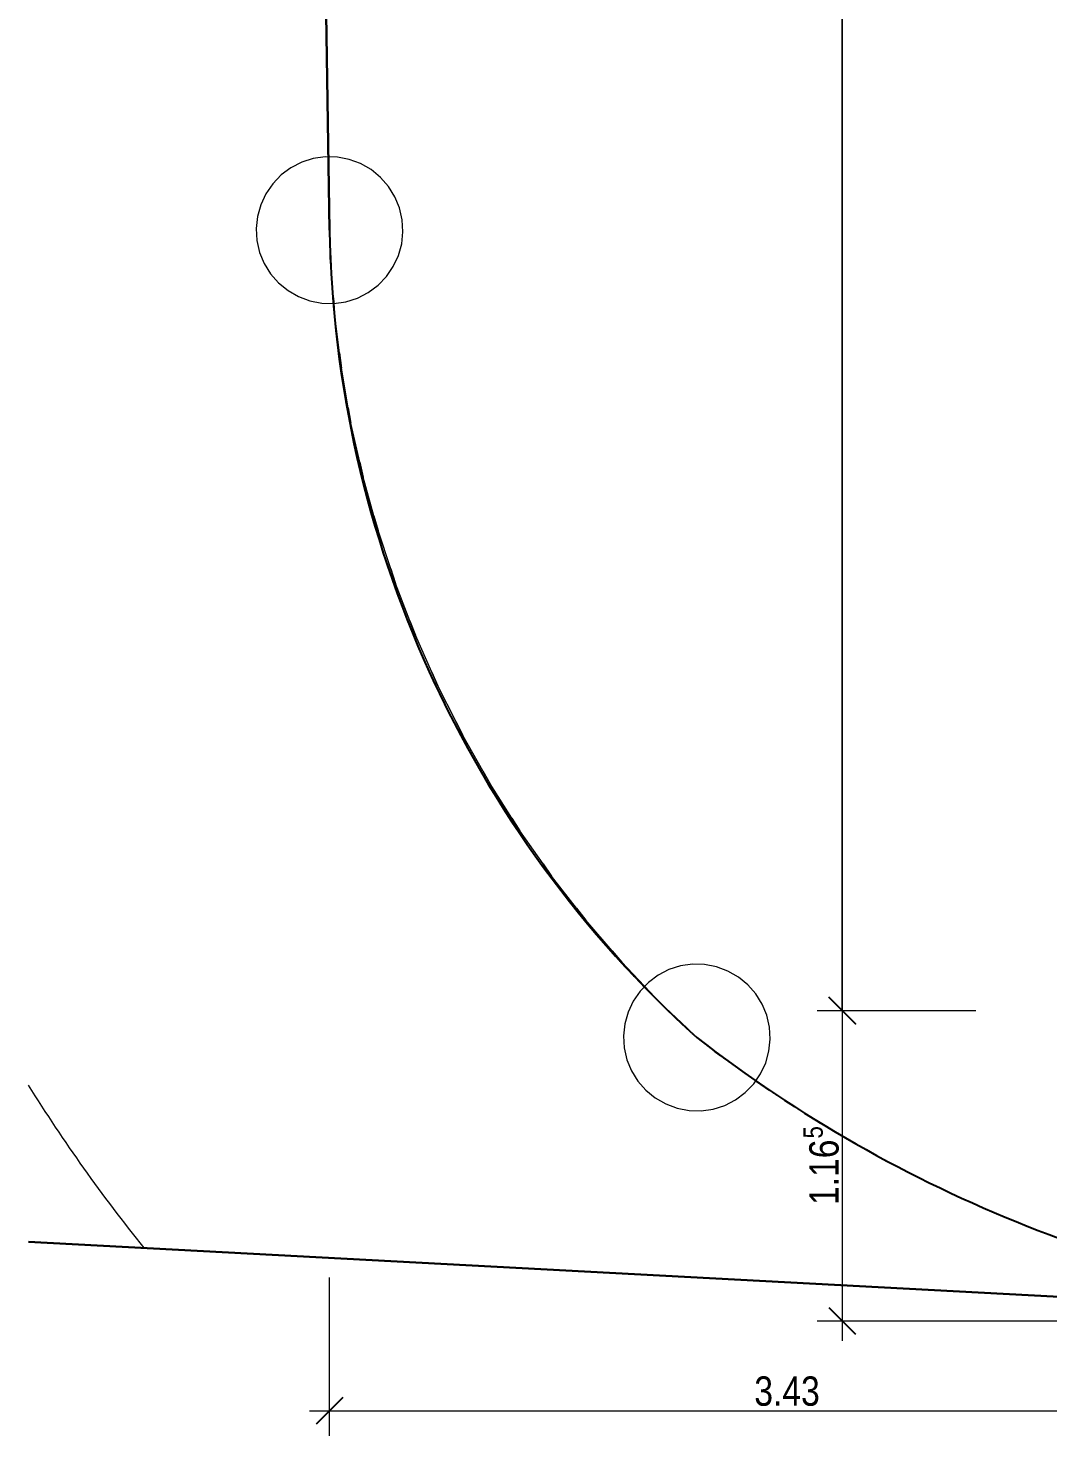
# Model space of a CAD drawing. Header units: millimetres. Extents: x -24363 to 26500, y -21894 to 23000.
# Drawn here: x -18580 to -14760, y -12244 to -6968 of the extents above; entities that cross this region are included whole.
import ezdxf

# ---------------------------------------------------------------- set-up
doc = ezdxf.new("R2010")
doc.units = ezdxf.units.MM
doc.linetypes.add('IMPORT-Strich 6_1mm', pattern=[7, 6, -1])
for name, color, linetype, lineweight in [('000 Kataster', 7, 'Continuous', 5), ('000-2 Kataster Parzellenpunkte', 7, 'Continuous', 5), ('000-3 Kataster Parzellengrenzen', 7, 'Continuous', 5), ('110 Bemassungen Ausführung Neu', 7, 'Continuous', 5), ('Allgemeines Modell', 7, 'Continuous', 5)]:
    doc.layers.add(name, color=color, linetype=linetype, lineweight=lineweight)
doc.layers.add('5773_100 Untergeschoss_dwg', color=7, linetype='Continuous', lineweight=5, true_color=0x767676)
doc.styles.add('Arial Narrow', font='ARIALN.TTF', dxfattribs={"height": 110.000002})
doc.styles.add('Arial Narrow_1', font='ARIALN.TTF', dxfattribs={"height": 72.600002})

# ---------------------------------------------------------------- blocks, each defined once
blk = doc.blocks.new('DirectShape - Freifläche-001-17037210-UG')
at = {"layer": 'Allgemeines Modell', "color": 251, "true_color": 0x666666}
for p, q in [((180.4, 8758.4), (251.1, 4170.2)), ((253.2, 4095.5), (251.1, 4170.2)), ((253.2, 4095.5), (254, 4066.3)), ((265.3, 3917), (254, 4066.3)), ((265.3, 3917), (269.7, 3858.8)), ((288.3, 3710.1), (269.7, 3858.8)), ((288.3, 3710.1), (295.6, 3652.4)), ((321.4, 3504.6), (295.6, 3652.4)), ((321.4, 3504.6), (331.4, 3447.5)), ((364.5, 3300.9), (331.4, 3447.5)), ((364.5, 3300.9), (377.2, 3244.6)), ((417.4, 3099.5), (377.2, 3244.6)), ((417.4, 3099.5), (432.8, 3044.1)), ((480.1, 2901), (432.8, 3044.1)), ((480.1, 2901), (498.1, 2846.6)), ((552.5, 2705.8), (498.1, 2846.6)), ((552.5, 2705.8), (573, 2652.6)), ((634.2, 2514.3), (573, 2652.6)), ((634.2, 2514.3), (657.2, 2462.3)), ((725.2, 2327), (657.2, 2462.3)), ((725.2, 2327), (750.6, 2276.4)), ((825.1, 2144.4), (750.6, 2276.4)), ((825.1, 2144.4), (852.9, 2095.3)), ((933.9, 1966.9), (852.9, 2095.3)), ((933.9, 1966.9), (963.9, 1919.4)), ((1051.2, 1794.9), (963.9, 1919.4)), ((1051.2, 1794.9), (1083.3, 1749.1)), ((1176.7, 1628.8), (1083.3, 1749.1)), ((1176.7, 1628.8), (1210.9, 1584.8)), ((1310.2, 1469), (1210.9, 1584.8)), ((1310.2, 1469), (1346.3, 1426.9)), ((1451.3, 1315.9), (1346.3, 1426.9)), ((1451.3, 1315.9), (1489.3, 1275.8)), ((1590.8, 1179.4), (1489.3, 1275.8)), ((1590.8, 1179.4), (1627.3, 1144.6)), ((1692.7, 1093.9), (1627.3, 1144.6)), ((1692.7, 1093.9), (1716.2, 1075.6)), ((1851.3, 980), (1716.2, 1075.6)), ((1851.3, 980), (1900, 945.6)), ((2039.2, 856.1), (1900, 945.6)), ((2039.2, 856.1), (2089.4, 823.9)), ((2232.5, 740.7), (2089.4, 823.9)), ((2232.5, 740.7), (2284, 710.7)), ((2430.6, 634), (2284, 710.7)), ((2430.6, 634), (2483.5, 606.3)), ((2633.4, 536.2), (2483.5, 606.3)), ((2633.4, 536.2), (2687.4, 510.9)), ((2840.3, 447.5), (2687.4, 510.9)), ((2840.3, 447.5), (2895.3, 424.7)), ((3050.9, 368.2), (2895.3, 424.7))]:
    blk.add_line(p, q, dxfattribs=at)
at = {"layer": 'Allgemeines Modell', "color": 253, "true_color": 0xa3a3a3}
for p, q in [((251.1, 4170.2), (180.4, 8758.4)), ((253.2, 4095.5), (251.1, 4170.2)), ((254, 4066.3), (253.2, 4095.5)), ((265.3, 3917), (254, 4066.3)), ((269.7, 3858.8), (265.3, 3917)), ((288.3, 3710.1), (269.7, 3858.8)), ((295.6, 3652.4), (288.3, 3710.1)), ((321.4, 3504.6), (295.6, 3652.4)), ((331.4, 3447.5), (321.4, 3504.6)), ((364.5, 3300.9), (331.4, 3447.5)), ((377.2, 3244.6), (364.5, 3300.9)), ((417.4, 3099.5), (377.2, 3244.6)), ((432.8, 3044.1), (417.4, 3099.5)), ((480.1, 2901), (432.8, 3044.1)), ((498.1, 2846.6), (480.1, 2901)), ((552.5, 2705.8), (498.1, 2846.6)), ((573, 2652.6), (552.5, 2705.8)), ((634.2, 2514.3), (573, 2652.6)), ((657.2, 2462.3), (634.2, 2514.3)), ((725.2, 2327), (657.2, 2462.3)), ((750.6, 2276.4), (725.2, 2327)), ((825.1, 2144.4), (750.6, 2276.4)), ((852.9, 2095.3), (825.1, 2144.4)), ((933.9, 1966.9), (852.9, 2095.3)), ((963.9, 1919.4), (933.9, 1966.9)), ((1051.2, 1794.9), (963.9, 1919.4)), ((1083.3, 1749.1), (1051.2, 1794.9)), ((1176.7, 1628.8), (1083.3, 1749.1)), ((1210.9, 1584.8), (1176.7, 1628.8)), ((1310.2, 1469), (1210.9, 1584.8)), ((1346.3, 1426.9), (1310.2, 1469)), ((1451.3, 1315.9), (1346.3, 1426.9)), ((1489.3, 1275.8), (1451.3, 1315.9)), ((1590.8, 1179.4), (1489.3, 1275.8)), ((1627.3, 1144.6), (1590.8, 1179.4)), ((1692.7, 1093.9), (1627.3, 1144.6)), ((1716.2, 1075.6), (1692.7, 1093.9)), ((1851.3, 980), (1716.2, 1075.6)), ((1900, 945.6), (1851.3, 980)), ((2039.2, 856.1), (1900, 945.6)), ((2089.4, 823.9), (2039.2, 856.1)), ((2232.5, 740.7), (2089.4, 823.9)), ((2284, 710.7), (2232.5, 740.7)), ((2430.6, 634), (2284, 710.7)), ((2483.5, 606.3), (2430.6, 634)), ((2633.4, 536.2), (2483.5, 606.3)), ((2687.4, 510.9), (2633.4, 536.2)), ((2840.3, 447.5), (2687.4, 510.9)), ((2895.3, 424.7), (2840.3, 447.5)), ((3050.9, 368.2), (2895.3, 424.7))]:
    blk.add_line(p, q, dxfattribs=at)
blk = doc.blocks.new('Modell_Elektroplaner_002_ifc-1-UG')
at = {"layer": 'Allgemeines Modell', "color": 251, "lineweight": 5, "true_color": 0x666666, "rotation": 359.999751747052}
blk.add_blockref('DirectShape - Freifläche-001-17037210-UG', (-17702.2, -11895.4), dxfattribs=at)
blk = doc.blocks.new('5773_100 Untergeschoss_dwg-17512464-UG')
at = {"layer": '000 Kataster', "color": 251, "linetype": 'IMPORT-Strich 6_1mm', "true_color": 0x656565, "flags": 128}
blk.add_lwpolyline([(4873.3, 15148.2), (6149.9, 10471.2), (-19347.1, 3494.1), (-14741.1, -12120.8)], dxfattribs=at)
at = {"layer": '000 Kataster', "color": 251, "true_color": 0x656565, "flags": 128}
blk.add_lwpolyline([(-20704.3, 8030.3), (-19347.1, 3494.1), (-14741.1, -12120.8), (-19347.1, 3494.1), (-20118.1, 6108.1), (-20695.6, 8032.7)], dxfattribs=at)
blk.add_lwpolyline([(-14811.3, -16075.5), (-14389, -15981.8)], close=True, dxfattribs=at)
at = {"layer": '000 Kataster', "color": 251, "linetype": 'IMPORT-Strich 6_1mm', "true_color": 0x656565}
for centre, radius, start, end in [((-10734, -10931.7), 4179.7, 196.5289, 219.9542), ((-10740.2, -10929), 4176.8, 220.0373, 243.4971), ((-10689, -9994.2), 5049.9, 247.7142, 280.162)]:
    blk.add_arc(centre, radius, start, end, dxfattribs=at)
at = {"layer": '000 Kataster', "color": 251, "true_color": 0x656565}
for centre, radius, start, end in [((-10734, -10931.7), 4179.7, 196.5289, 219.9542), ((-10734, -10931.7), 4179.7, 196.5289, 219.9542), ((-10740.2, -10929), 4176.8, 220.0373, 243.4971), ((-10740.2, -10929), 4176.8, 220.0373, 243.4971), ((-10689, -9994.2), 5049.9, 247.7142, 280.162), ((-10689, -9994.2), 5049.9, 247.7142, 280.162), ((-10697.1, -10835.5), 6333.7, 227.57211, 234.34449), ((-10697.1, -10835.5), 6333.7, 227.57211, 234.34449)]:
    blk.add_arc(centre, radius, start, end, dxfattribs=at)
at = {"layer": '000-2 Kataster Parzellenpunkte', "color": 251, "true_color": 0x656565, "flags": 128}
for points in [[(-14741.1, -11845.8), (-14786.3, -11849.6), (-14830.3, -11860.7), (-14871.9, -11879), (-14910, -11903.8), (-14943.4, -11934.6), (-14971.3, -11970.4), (-14992.9, -12010.4), (-15007.6, -12053.3), (-15015.1, -12098.1), (-15015.1, -12143.6), (-15007.6, -12188.4), (-14992.9, -12231.3), (-14971.3, -12271.3), (-14943.4, -12307.1), (-14910, -12337.9), (-14871.9, -12362.7), (-14830.3, -12380.9), (-14786.3, -12392.1), (-14741.1, -12395.8), (-14695.8, -12392.1), (-14651.8, -12380.9), (-14610.2, -12362.7), (-14572.1, -12337.9), (-14538.7, -12307.1), (-14510.8, -12271.3), (-14489.2, -12231.3), (-14474.5, -12188.4), (-14467, -12143.6), (-14467, -12098.1), (-14474.5, -12053.3), (-14489.2, -12010.4), (-14510.8, -11970.4), (-14538.7, -11934.6), (-14572.1, -11903.8), (-14610.2, -11879), (-14651.8, -11860.7), (-14695.8, -11849.6)], [(-12604, -14391.8), (-12649.3, -14395.6), (-12693.3, -14406.7), (-12734.9, -14425), (-12773, -14449.8), (-12806.4, -14480.6), (-12834.3, -14516.4), (-12855.9, -14556.4), (-12870.6, -14599.3), (-12878.1, -14644.1), (-12878.1, -14689.5), (-12870.6, -14734.3), (-12855.9, -14777.3), (-12834.3, -14817.2), (-12806.4, -14853.1), (-12772.9, -14883.8), (-12734.9, -14908.7), (-12693.3, -14926.9), (-12649.3, -14938.1), (-12604, -14941.8), (-12558.8, -14938.1), (-12514.7, -14926.9), (-12473.2, -14908.7), (-12435.1, -14883.8), (-12401.7, -14853.1), (-12373.8, -14817.2), (-12352.2, -14777.3), (-12337.5, -14734.3), (-12330, -14689.5), (-12330, -14644.1), (-12337.5, -14599.3), (-12352.2, -14556.4), (-12373.8, -14516.4), (-12401.7, -14480.6), (-12435.1, -14449.8), (-12473.2, -14425), (-12514.7, -14406.7), (-12558.8, -14395.6)]]:
    blk.add_lwpolyline(points, close=True, dxfattribs=at)
at = {"layer": '000-3 Kataster Parzellengrenzen', "color": 251, "lineweight": 25, "true_color": 0x656565, "flags": 128}
for points in [[(-20695.6, 8032.7), (-20118.1, 6108.1), (-19347.1, 3494.1), (-14741.1, -12120.8), (-19347.1, 3494.1), (-17887.1, 3893.1), (-5781.1, 7205.2), (6149.9, 10471.2), (17033.8, 13448.8)], [(22467.1, -6075.3), (-9348, -14862.8), (-9798, -14964.8), (-14811.3, -16075.7)], [(-14811.3, -16075.7), (-9798, -14964.8), (-9348, -14862.8), (22467.1, -6075.3)]]:
    blk.add_lwpolyline(points, dxfattribs=at)
at = {"layer": '000-3 Kataster Parzellengrenzen', "color": 251, "lineweight": 25, "true_color": 0x656565}
for centre, radius, start, end in [((-10741.4, -10933.5), 4172.2, 196.5338, 243.4839), ((-10741.4, -10933.5), 4172.2, 196.5338, 243.4839), ((-10689, -9994.2), 5049.9, 247.7142, 280.162), ((-10689, -9994.2), 5049.9, 247.7142, 280.162)]:
    blk.add_arc(centre, radius, start, end, dxfattribs=at)
at = {"layer": '110 Bemassungen Ausführung Neu', "color": 254, "true_color": 0xcccccc}
for p, q in [((-12196.6, -14448.8), (-11624.6, -14289.6)), ((-11884.9, -15568.8), (-10349.5, -15141.5)), ((-13529.6, -16474.1), (-13688.8, -15902.1))]:
    blk.add_line(p, q, dxfattribs=at)
at = {"layer": '110 Bemassungen Ausführung Neu', "color": 254, "lineweight": 25, "true_color": 0xcccccc}
for p, q in [((-11856.2, -15508.9), (-11733, -15578.4)), ((-13520, -16322.2), (-13589.5, -16445.3))]:
    blk.add_line(p, q, dxfattribs=at)
at = {"layer": '110 Bemassungen Ausführung Neu', "color": 254, "true_color": 0xcccccc, "flags": 128}
for points in [[(-12106.3, -14423.7), (-15765.8, -1273.4), (-12106.3, -14423.7), (-11794.6, -15543.7), (-11774.5, -15615.9)], [(-13627, -16403.9), (-13554.8, -16383.7), (-10249.4, -15463.9), (13695.7, -8800.4)], [(-13554.8, -16383.7), (-10249.4, -15463.9), (13695.7, -8800.4), (13768, -8780.3)]]:
    blk.add_lwpolyline(points, dxfattribs=at)
at = {"layer": '110 Bemassungen Ausführung Neu', "color": 254, "lineweight": 25, "true_color": 0xcccccc, "flags": 128}
blk.add_lwpolyline([(-12167.8, -14388.9), (-12044.7, -14458.4)], close=True, dxfattribs=at)
at = {"layer": '110 Bemassungen Ausführung Neu', "color": 254, "true_color": 0xcccccc, "attachment_point": 1, "line_spacing_factor": 0.974696}
for s, insert, char_height, width, rotation, style in [('5', (-12117.9, -14924.4), 72.6, 55.278, 105.551, 'Arial Narrow_1'), ('1.16', (-12030, -15158.7), 110, 293.138, 105.551, 'Arial Narrow'), ('3.43', (-12056.1, -15832.7), 110, 293.138, 15.551, 'Arial Narrow')]:
    blk.add_mtext(s, dxfattribs=dict(at, insert=insert, char_height=char_height, width=width, rotation=rotation, style=style))

msp = doc.modelspace()

# ---------------------------------------------------------------- block references
at = {"lineweight": 5}
msp.add_blockref('Modell_Elektroplaner_002_ifc-1-UG', (0, 0), dxfattribs=at)
at = {"layer": '5773_100 Untergeschoss_dwg', "color": 254, "true_color": 0xcccccc, "rotation": 344.449}
msp.add_blockref('5773_100 Untergeschoss_dwg-17512464-UG', (0, 0), dxfattribs=at)

doc.saveas('drawing.dxf')
